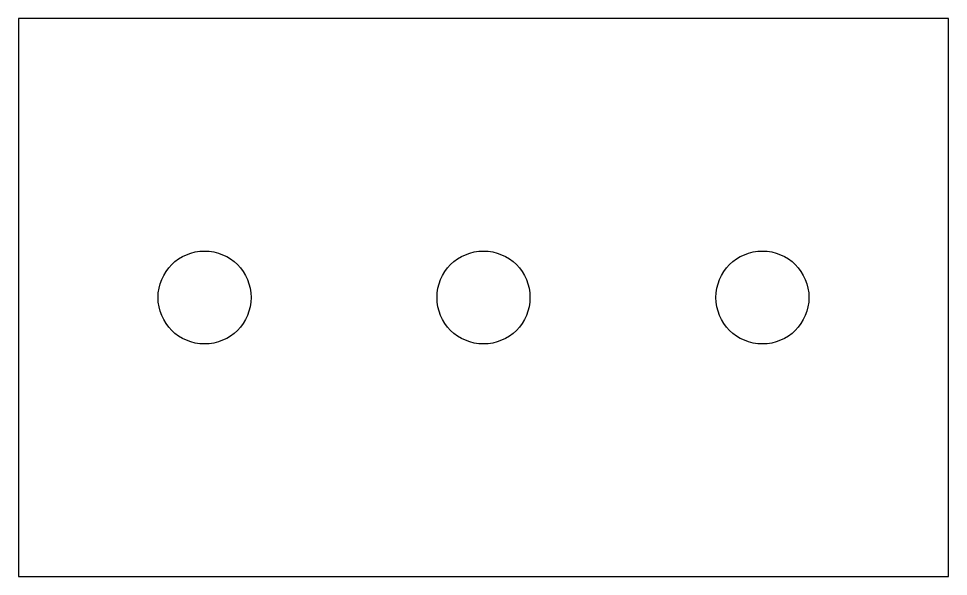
# Model space of a CAD drawing. Header units: millimetres. Extents: x 0 to 100, y 0 to 60.
import ezdxf

# ---------------------------------------------------------------- set-up
doc = ezdxf.new("R2010")
doc.units = ezdxf.units.MM

msp = doc.modelspace()

# ---------------------------------------------------------------- linework, layer by layer
msp.add_lwpolyline([(0, 0), (100, 0), (100, 60), (0, 60)], close=True)
for centre in [(20, 30), (50, 30), (80, 30)]:
    msp.add_circle(centre, 5)

doc.saveas('drawing.dxf')
